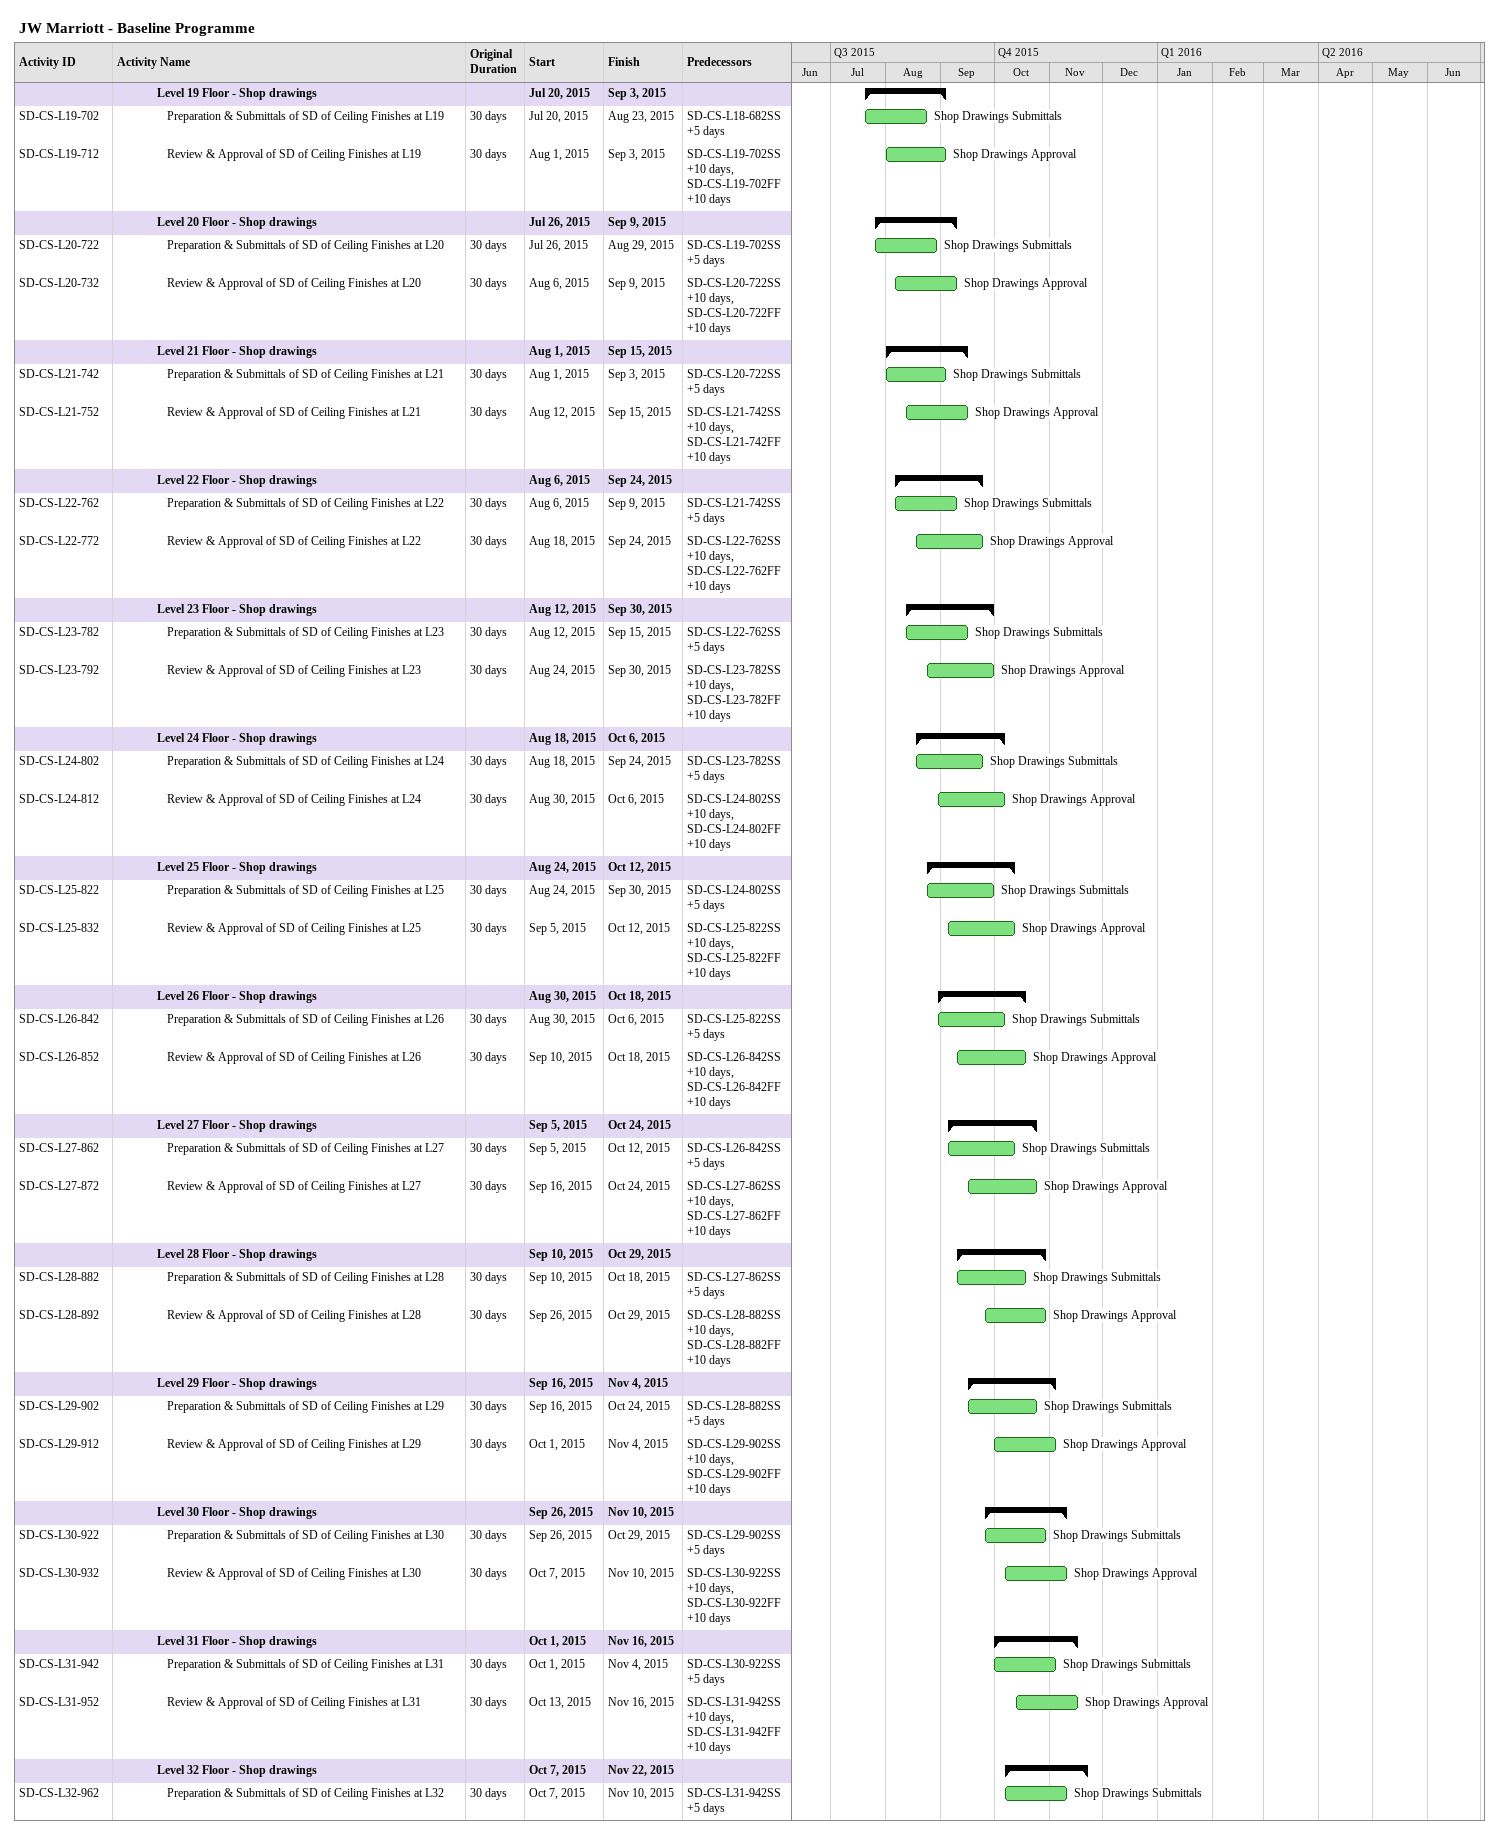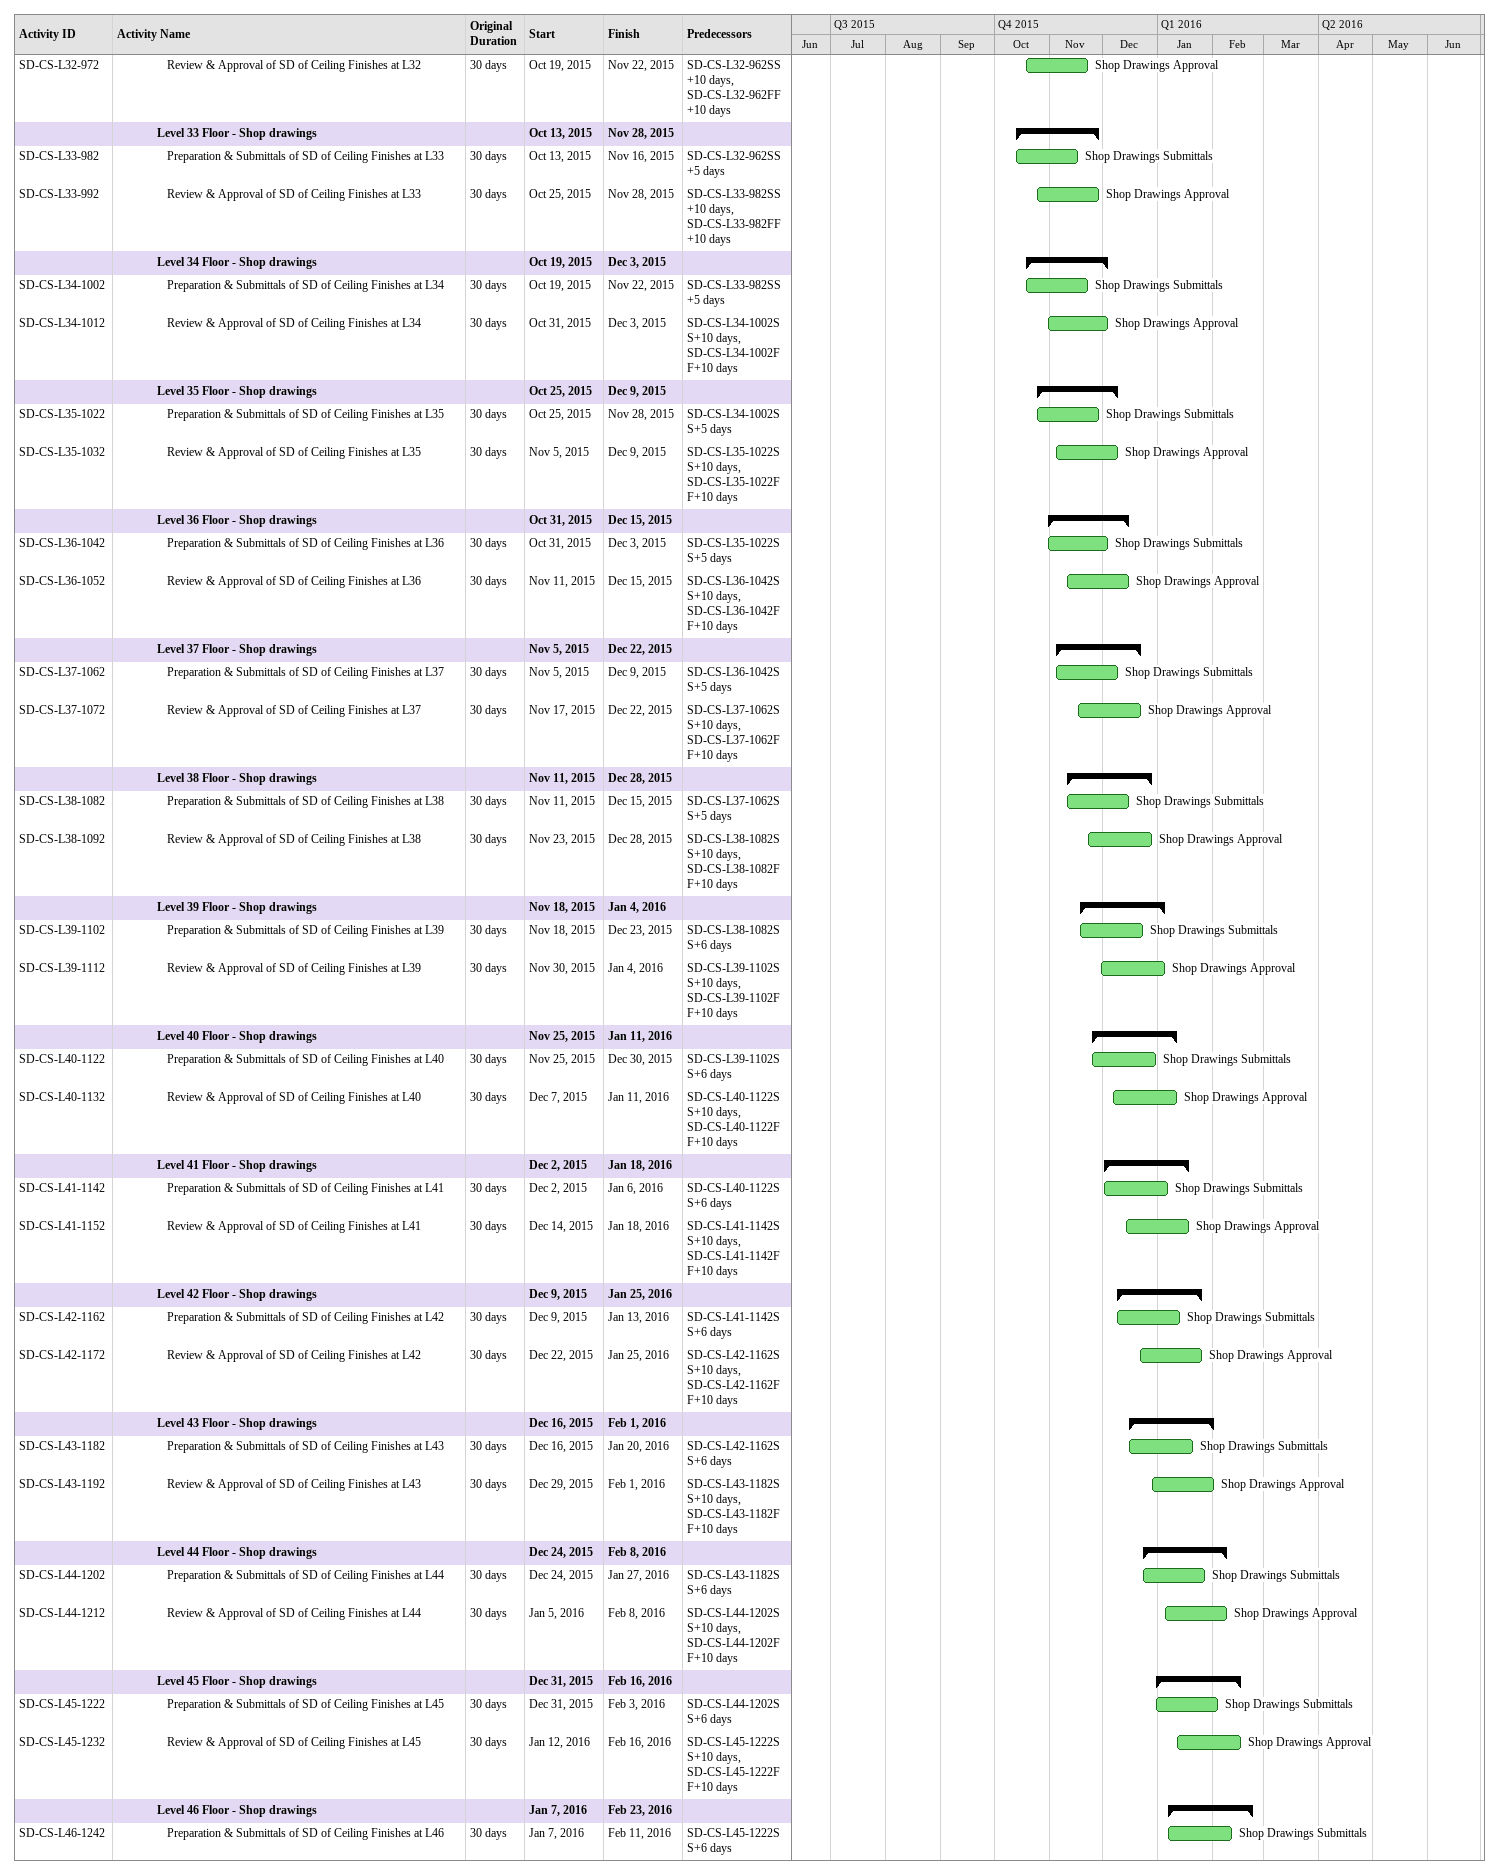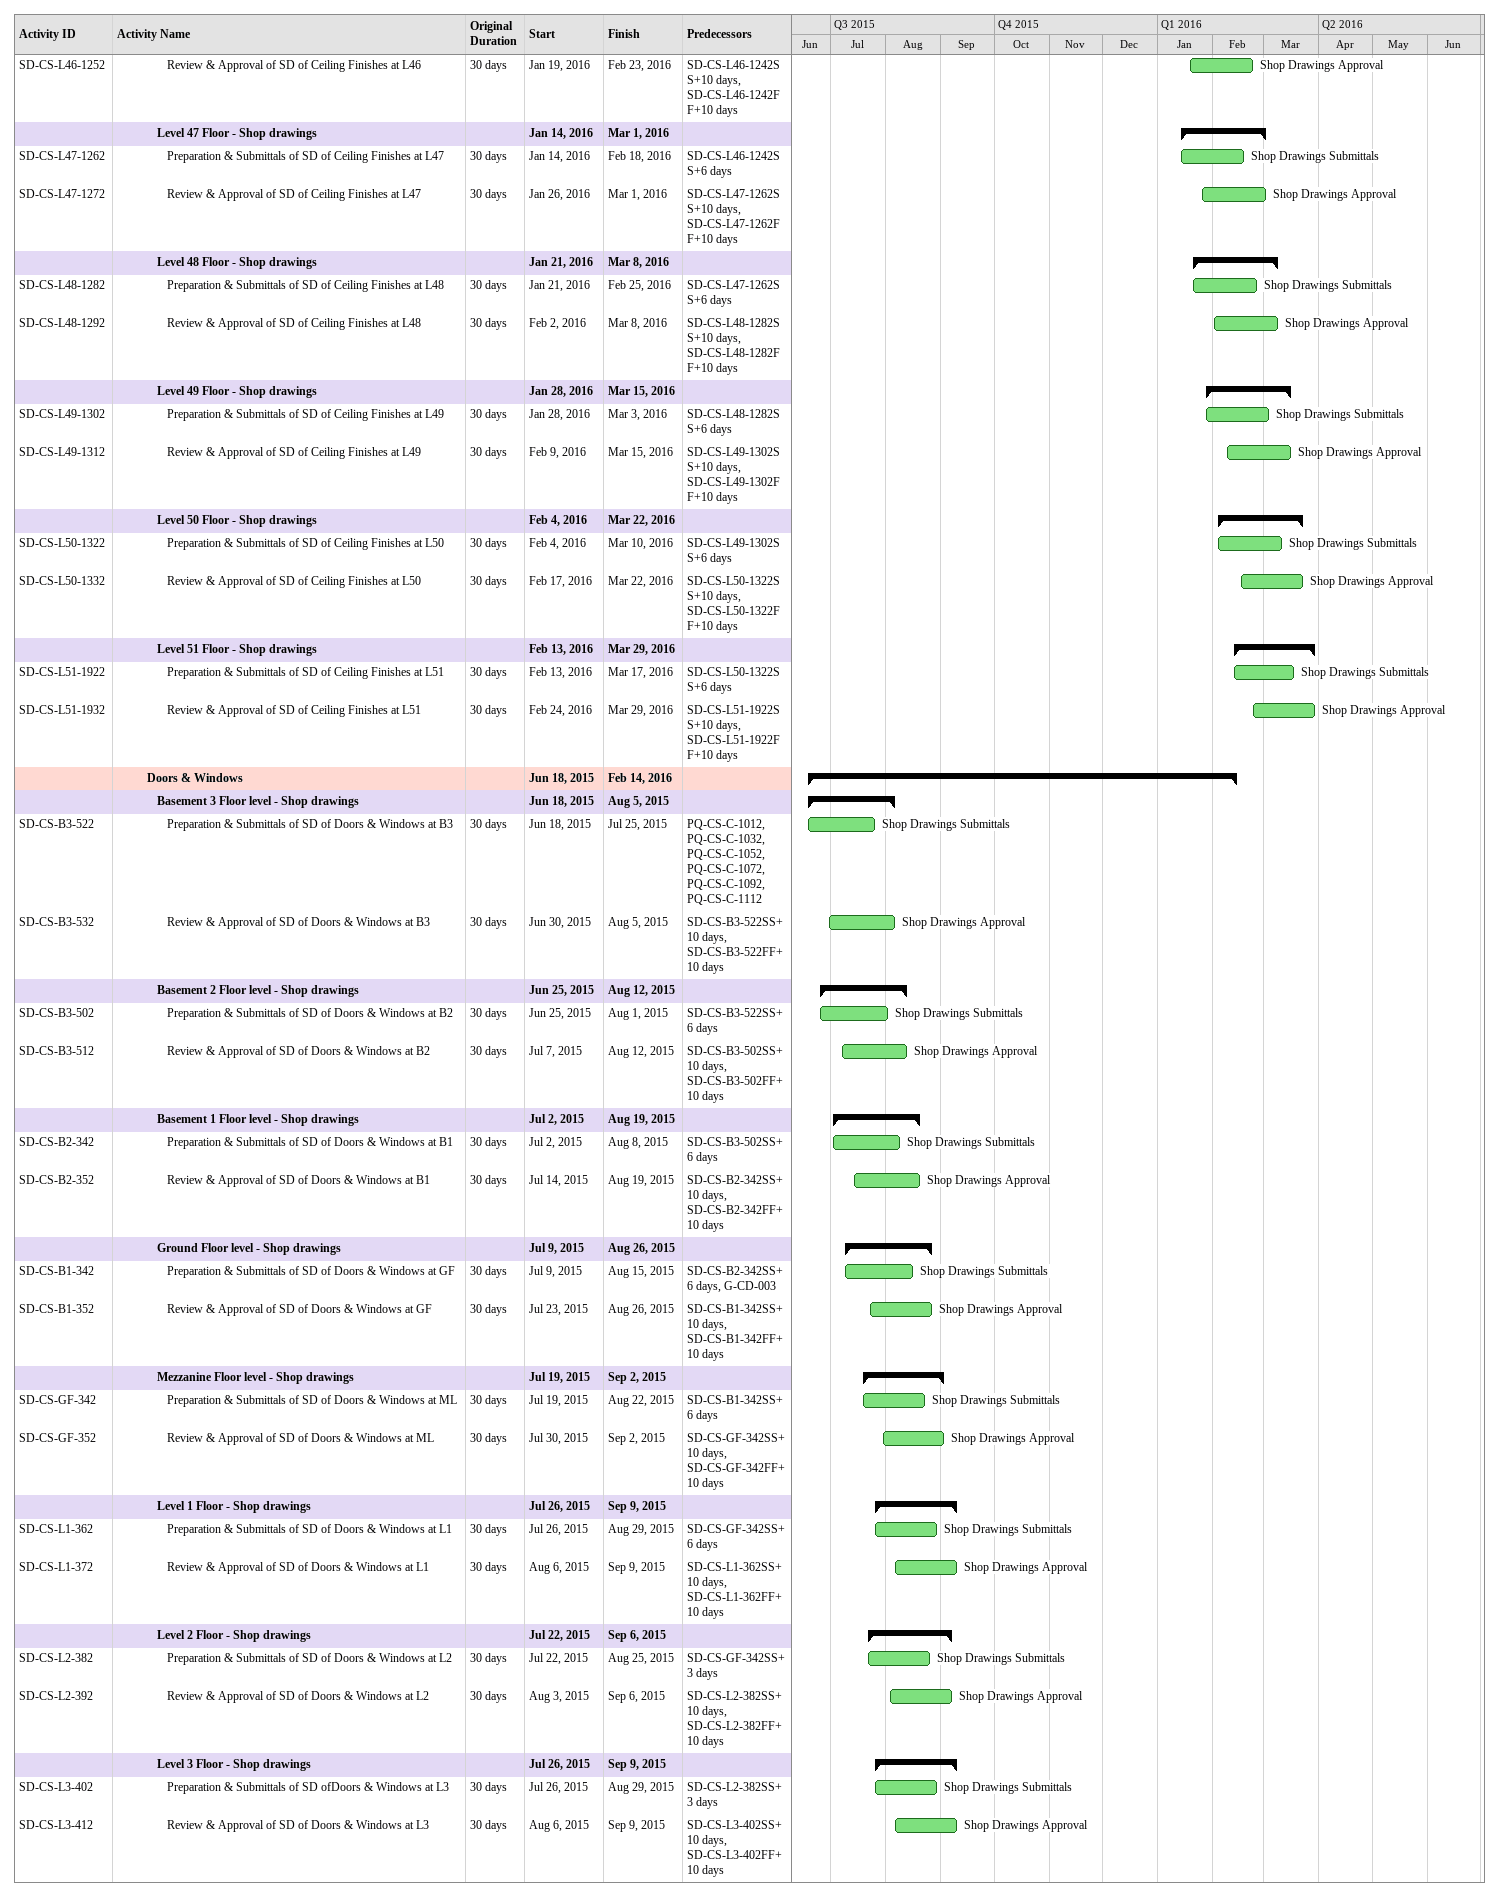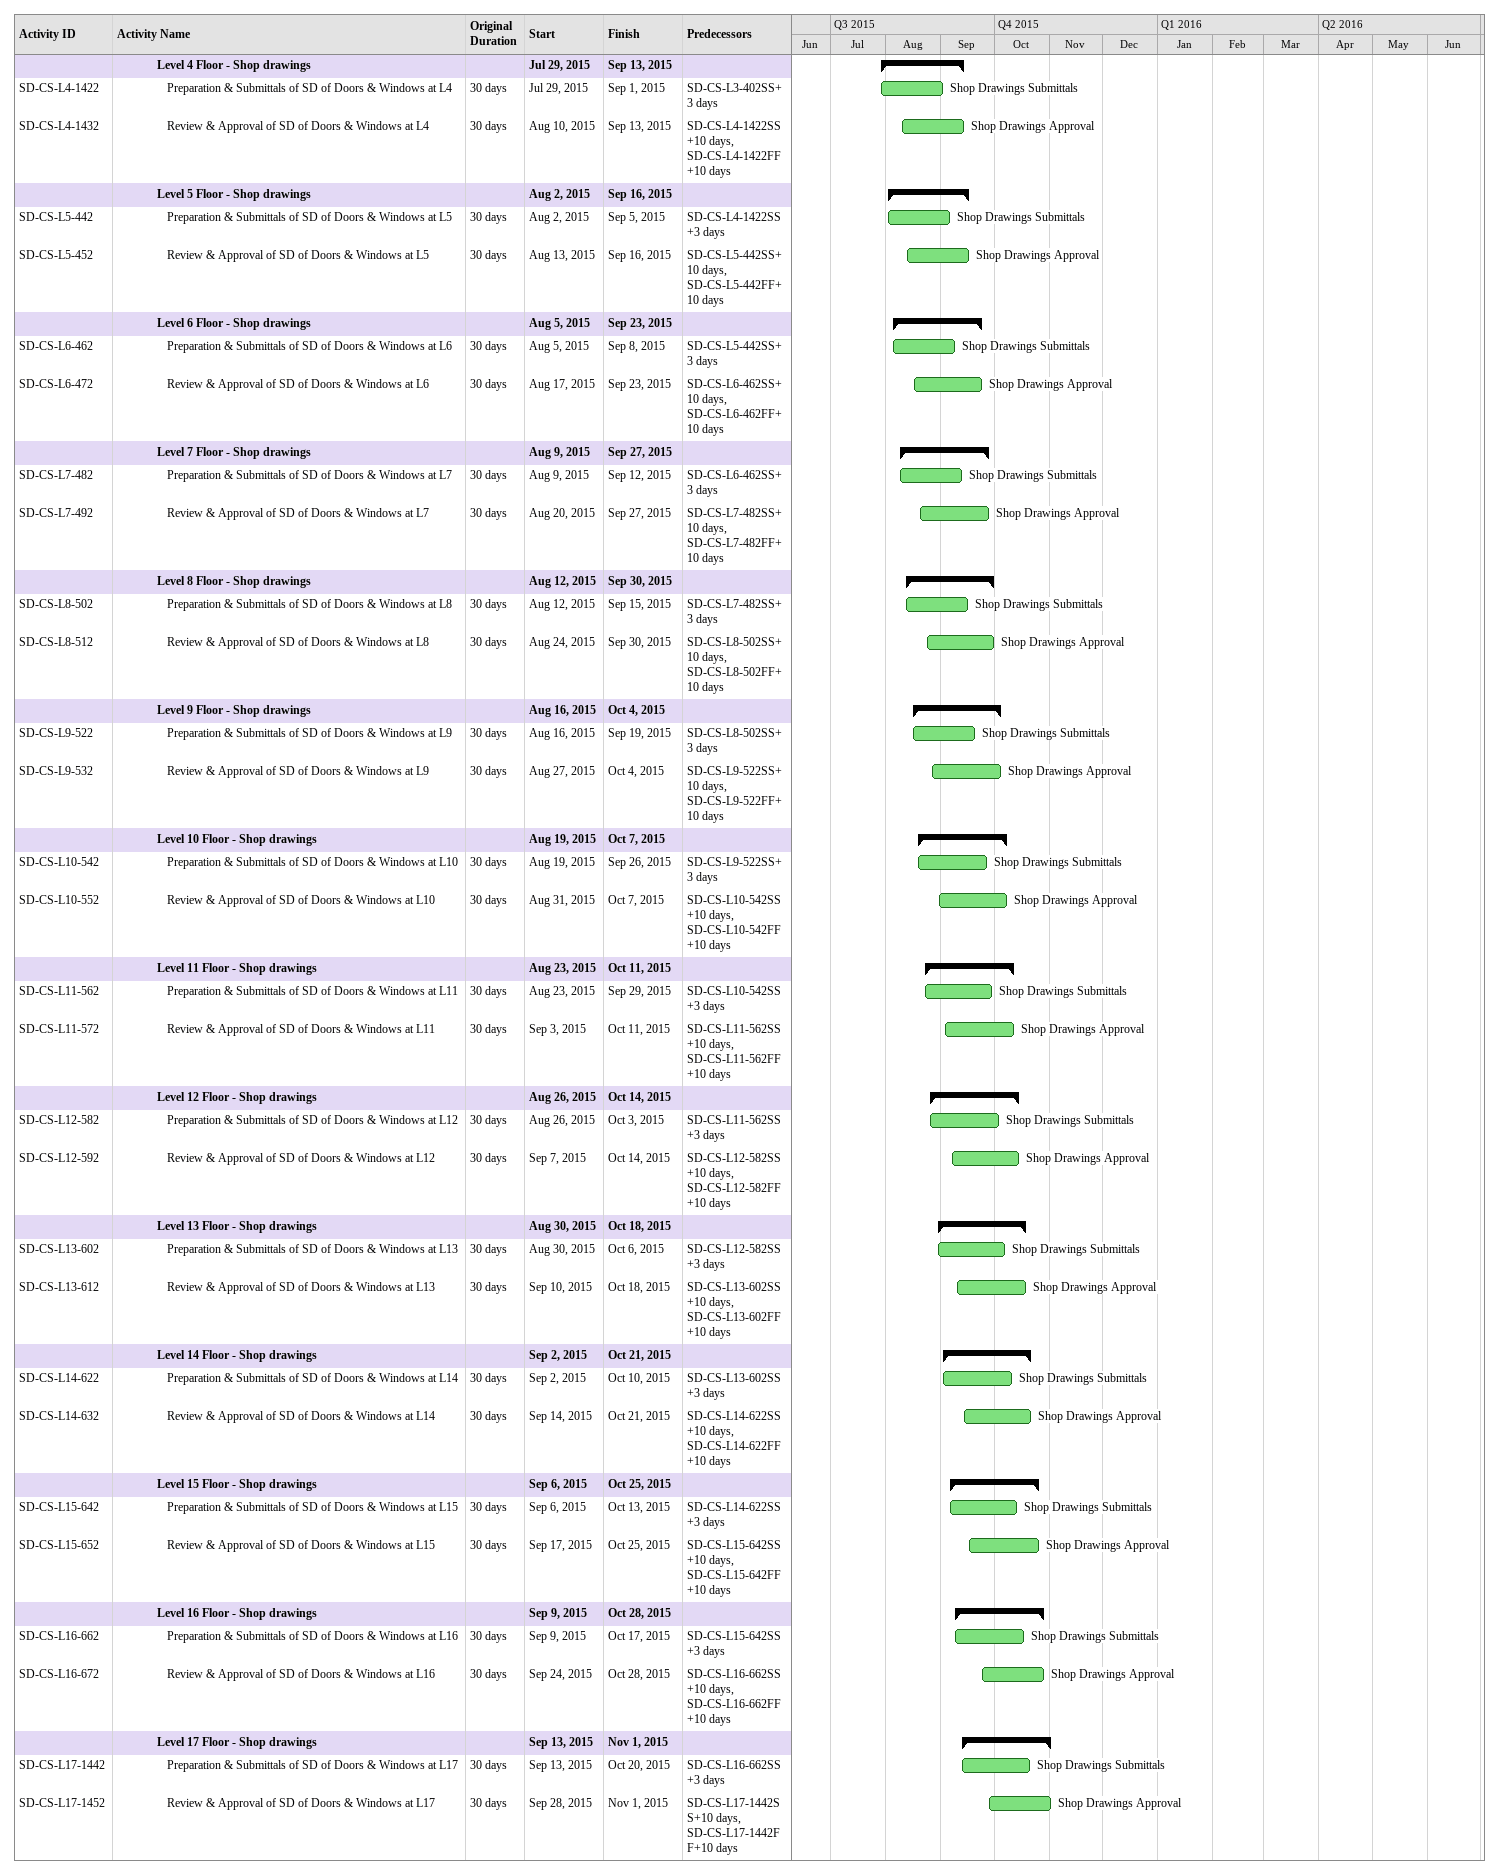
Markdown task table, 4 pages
JW Marriott - Baseline Programme

| ID | Level | Task | Original duration | Start | Finish | Predecessors | Resources |
|---|---|---|---|---|---|---|---|
|  | 5 | **Level 19 Floor - Shop drawings** |  | 2015-07-20 | 2015-09-03 |  |  |
| SD-CS-L19-702 | 6 | Preparation & Submittals of SD of Ceiling Finishes at L19 | 30d | 2015-07-20 | 2015-08-23 | SD-CS-L18-682SS+5d | Shop Drawings Submittals |
| SD-CS-L19-712 | 6 | Review & Approval of SD of Ceiling Finishes at L19 | 30d | 2015-08-01 | 2015-09-03 | SD-CS-L19-702SS+10d, SD-CS-L19-702FF+10d | Shop Drawings Approval |
|  | 5 | **Level 20 Floor - Shop drawings** |  | 2015-07-26 | 2015-09-09 |  |  |
| SD-CS-L20-722 | 6 | Preparation & Submittals of SD of Ceiling Finishes at L20 | 30d | 2015-07-26 | 2015-08-29 | SD-CS-L19-702SS+5d | Shop Drawings Submittals |
| SD-CS-L20-732 | 6 | Review & Approval of SD of Ceiling Finishes at L20 | 30d | 2015-08-06 | 2015-09-09 | SD-CS-L20-722SS+10d, SD-CS-L20-722FF+10d | Shop Drawings Approval |
|  | 5 | **Level 21 Floor - Shop drawings** |  | 2015-08-01 | 2015-09-15 |  |  |
| SD-CS-L21-742 | 6 | Preparation & Submittals of SD of Ceiling Finishes at L21 | 30d | 2015-08-01 | 2015-09-03 | SD-CS-L20-722SS+5d | Shop Drawings Submittals |
| SD-CS-L21-752 | 6 | Review & Approval of SD of Ceiling Finishes at L21 | 30d | 2015-08-12 | 2015-09-15 | SD-CS-L21-742SS+10d, SD-CS-L21-742FF+10d | Shop Drawings Approval |
|  | 5 | **Level 22 Floor - Shop drawings** |  | 2015-08-06 | 2015-09-24 |  |  |
| SD-CS-L22-762 | 6 | Preparation & Submittals of SD of Ceiling Finishes at L22 | 30d | 2015-08-06 | 2015-09-09 | SD-CS-L21-742SS+5d | Shop Drawings Submittals |
| SD-CS-L22-772 | 6 | Review & Approval of SD of Ceiling Finishes at L22 | 30d | 2015-08-18 | 2015-09-24 | SD-CS-L22-762SS+10d, SD-CS-L22-762FF+10d | Shop Drawings Approval |
|  | 5 | **Level 23 Floor - Shop drawings** |  | 2015-08-12 | 2015-09-30 |  |  |
| SD-CS-L23-782 | 6 | Preparation & Submittals of SD of Ceiling Finishes at L23 | 30d | 2015-08-12 | 2015-09-15 | SD-CS-L22-762SS+5d | Shop Drawings Submittals |
| SD-CS-L23-792 | 6 | Review & Approval of SD of Ceiling Finishes at L23 | 30d | 2015-08-24 | 2015-09-30 | SD-CS-L23-782SS+10d, SD-CS-L23-782FF+10d | Shop Drawings Approval |
|  | 5 | **Level 24 Floor - Shop drawings** |  | 2015-08-18 | 2015-10-06 |  |  |
| SD-CS-L24-802 | 6 | Preparation & Submittals of SD of Ceiling Finishes at L24 | 30d | 2015-08-18 | 2015-09-24 | SD-CS-L23-782SS+5d | Shop Drawings Submittals |
| SD-CS-L24-812 | 6 | Review & Approval of SD of Ceiling Finishes at L24 | 30d | 2015-08-30 | 2015-10-06 | SD-CS-L24-802SS+10d, SD-CS-L24-802FF+10d | Shop Drawings Approval |
|  | 5 | **Level 25 Floor - Shop drawings** |  | 2015-08-24 | 2015-10-12 |  |  |
| SD-CS-L25-822 | 6 | Preparation & Submittals of SD of Ceiling Finishes at L25 | 30d | 2015-08-24 | 2015-09-30 | SD-CS-L24-802SS+5d | Shop Drawings Submittals |
| SD-CS-L25-832 | 6 | Review & Approval of SD of Ceiling Finishes at L25 | 30d | 2015-09-05 | 2015-10-12 | SD-CS-L25-822SS+10d, SD-CS-L25-822FF+10d | Shop Drawings Approval |
|  | 5 | **Level 26 Floor - Shop drawings** |  | 2015-08-30 | 2015-10-18 |  |  |
| SD-CS-L26-842 | 6 | Preparation & Submittals of SD of Ceiling Finishes at L26 | 30d | 2015-08-30 | 2015-10-06 | SD-CS-L25-822SS+5d | Shop Drawings Submittals |
| SD-CS-L26-852 | 6 | Review & Approval of SD of Ceiling Finishes at L26 | 30d | 2015-09-10 | 2015-10-18 | SD-CS-L26-842SS+10d, SD-CS-L26-842FF+10d | Shop Drawings Approval |
|  | 5 | **Level 27 Floor - Shop drawings** |  | 2015-09-05 | 2015-10-24 |  |  |
| SD-CS-L27-862 | 6 | Preparation & Submittals of SD of Ceiling Finishes at L27 | 30d | 2015-09-05 | 2015-10-12 | SD-CS-L26-842SS+5d | Shop Drawings Submittals |
| SD-CS-L27-872 | 6 | Review & Approval of SD of Ceiling Finishes at L27 | 30d | 2015-09-16 | 2015-10-24 | SD-CS-L27-862SS+10d, SD-CS-L27-862FF+10d | Shop Drawings Approval |
|  | 5 | **Level 28 Floor - Shop drawings** |  | 2015-09-10 | 2015-10-29 |  |  |
| SD-CS-L28-882 | 6 | Preparation & Submittals of SD of Ceiling Finishes at L28 | 30d | 2015-09-10 | 2015-10-18 | SD-CS-L27-862SS+5d | Shop Drawings Submittals |
| SD-CS-L28-892 | 6 | Review & Approval of SD of Ceiling Finishes at L28 | 30d | 2015-09-26 | 2015-10-29 | SD-CS-L28-882SS+10d, SD-CS-L28-882FF+10d | Shop Drawings Approval |
|  | 5 | **Level 29 Floor - Shop drawings** |  | 2015-09-16 | 2015-11-04 |  |  |
| SD-CS-L29-902 | 6 | Preparation & Submittals of SD of Ceiling Finishes at L29 | 30d | 2015-09-16 | 2015-10-24 | SD-CS-L28-882SS+5d | Shop Drawings Submittals |
| SD-CS-L29-912 | 6 | Review & Approval of SD of Ceiling Finishes at L29 | 30d | 2015-10-01 | 2015-11-04 | SD-CS-L29-902SS+10d, SD-CS-L29-902FF+10d | Shop Drawings Approval |
|  | 5 | **Level 30 Floor - Shop drawings** |  | 2015-09-26 | 2015-11-10 |  |  |
| SD-CS-L30-922 | 6 | Preparation & Submittals of SD of Ceiling Finishes at L30 | 30d | 2015-09-26 | 2015-10-29 | SD-CS-L29-902SS+5d | Shop Drawings Submittals |
| SD-CS-L30-932 | 6 | Review & Approval of SD of Ceiling Finishes at L30 | 30d | 2015-10-07 | 2015-11-10 | SD-CS-L30-922SS+10d, SD-CS-L30-922FF+10d | Shop Drawings Approval |
|  | 5 | **Level 31 Floor - Shop drawings** |  | 2015-10-01 | 2015-11-16 |  |  |
| SD-CS-L31-942 | 6 | Preparation & Submittals of SD of Ceiling Finishes at L31 | 30d | 2015-10-01 | 2015-11-04 | SD-CS-L30-922SS+5d | Shop Drawings Submittals |
| SD-CS-L31-952 | 6 | Review & Approval of SD of Ceiling Finishes at L31 | 30d | 2015-10-13 | 2015-11-16 | SD-CS-L31-942SS+10d, SD-CS-L31-942FF+10d | Shop Drawings Approval |
|  | 5 | **Level 32 Floor - Shop drawings** |  | 2015-10-07 | 2015-11-22 |  |  |
| SD-CS-L32-962 | 6 | Preparation & Submittals of SD of Ceiling Finishes at L32 | 30d | 2015-10-07 | 2015-11-10 | SD-CS-L31-942SS+5d | Shop Drawings Submittals |
| SD-CS-L32-972 | 6 | Review & Approval of SD of Ceiling Finishes at L32 | 30d | 2015-10-19 | 2015-11-22 | SD-CS-L32-962SS+10d, SD-CS-L32-962FF+10d | Shop Drawings Approval |
|  | 5 | **Level 33 Floor - Shop drawings** |  | 2015-10-13 | 2015-11-28 |  |  |
| SD-CS-L33-982 | 6 | Preparation & Submittals of SD of Ceiling Finishes at L33 | 30d | 2015-10-13 | 2015-11-16 | SD-CS-L32-962SS+5d | Shop Drawings Submittals |
| SD-CS-L33-992 | 6 | Review & Approval of SD of Ceiling Finishes at L33 | 30d | 2015-10-25 | 2015-11-28 | SD-CS-L33-982SS+10d, SD-CS-L33-982FF+10d | Shop Drawings Approval |
|  | 5 | **Level 34 Floor - Shop drawings** |  | 2015-10-19 | 2015-12-03 |  |  |
| SD-CS-L34-1002 | 6 | Preparation & Submittals of SD of Ceiling Finishes at L34 | 30d | 2015-10-19 | 2015-11-22 | SD-CS-L33-982SS+5d | Shop Drawings Submittals |
| SD-CS-L34-1012 | 6 | Review & Approval of SD of Ceiling Finishes at L34 | 30d | 2015-10-31 | 2015-12-03 | SD-CS-L34-1002SS+10d, SD-CS-L34-1002FF+10d | Shop Drawings Approval |
|  | 5 | **Level 35 Floor - Shop drawings** |  | 2015-10-25 | 2015-12-09 |  |  |
| SD-CS-L35-1022 | 6 | Preparation & Submittals of SD of Ceiling Finishes at L35 | 30d | 2015-10-25 | 2015-11-28 | SD-CS-L34-1002SS+5d | Shop Drawings Submittals |
| SD-CS-L35-1032 | 6 | Review & Approval of SD of Ceiling Finishes at L35 | 30d | 2015-11-05 | 2015-12-09 | SD-CS-L35-1022SS+10d, SD-CS-L35-1022FF+10d | Shop Drawings Approval |
|  | 5 | **Level 36 Floor - Shop drawings** |  | 2015-10-31 | 2015-12-15 |  |  |
| SD-CS-L36-1042 | 6 | Preparation & Submittals of SD of Ceiling Finishes at L36 | 30d | 2015-10-31 | 2015-12-03 | SD-CS-L35-1022SS+5d | Shop Drawings Submittals |
| SD-CS-L36-1052 | 6 | Review & Approval of SD of Ceiling Finishes at L36 | 30d | 2015-11-11 | 2015-12-15 | SD-CS-L36-1042SS+10d, SD-CS-L36-1042FF+10d | Shop Drawings Approval |
|  | 5 | **Level 37 Floor - Shop drawings** |  | 2015-11-05 | 2015-12-22 |  |  |
| SD-CS-L37-1062 | 6 | Preparation & Submittals of SD of Ceiling Finishes at L37 | 30d | 2015-11-05 | 2015-12-09 | SD-CS-L36-1042SS+5d | Shop Drawings Submittals |
| SD-CS-L37-1072 | 6 | Review & Approval of SD of Ceiling Finishes at L37 | 30d | 2015-11-17 | 2015-12-22 | SD-CS-L37-1062SS+10d, SD-CS-L37-1062FF+10d | Shop Drawings Approval |
|  | 5 | **Level 38 Floor - Shop drawings** |  | 2015-11-11 | 2015-12-28 |  |  |
| SD-CS-L38-1082 | 6 | Preparation & Submittals of SD of Ceiling Finishes at L38 | 30d | 2015-11-11 | 2015-12-15 | SD-CS-L37-1062SS+5d | Shop Drawings Submittals |
| SD-CS-L38-1092 | 6 | Review & Approval of SD of Ceiling Finishes at L38 | 30d | 2015-11-23 | 2015-12-28 | SD-CS-L38-1082SS+10d, SD-CS-L38-1082FF+10d | Shop Drawings Approval |
|  | 5 | **Level 39 Floor - Shop drawings** |  | 2015-11-18 | 2016-01-04 |  |  |
| SD-CS-L39-1102 | 6 | Preparation & Submittals of SD of Ceiling Finishes at L39 | 30d | 2015-11-18 | 2015-12-23 | SD-CS-L38-1082SS+6d | Shop Drawings Submittals |
| SD-CS-L39-1112 | 6 | Review & Approval of SD of Ceiling Finishes at L39 | 30d | 2015-11-30 | 2016-01-04 | SD-CS-L39-1102SS+10d, SD-CS-L39-1102FF+10d | Shop Drawings Approval |
|  | 5 | **Level 40 Floor - Shop drawings** |  | 2015-11-25 | 2016-01-11 |  |  |
| SD-CS-L40-1122 | 6 | Preparation & Submittals of SD of Ceiling Finishes at L40 | 30d | 2015-11-25 | 2015-12-30 | SD-CS-L39-1102SS+6d | Shop Drawings Submittals |
| SD-CS-L40-1132 | 6 | Review & Approval of SD of Ceiling Finishes at L40 | 30d | 2015-12-07 | 2016-01-11 | SD-CS-L40-1122SS+10d, SD-CS-L40-1122FF+10d | Shop Drawings Approval |
|  | 5 | **Level 41 Floor - Shop drawings** |  | 2015-12-02 | 2016-01-18 |  |  |
| SD-CS-L41-1142 | 6 | Preparation & Submittals of SD of Ceiling Finishes at L41 | 30d | 2015-12-02 | 2016-01-06 | SD-CS-L40-1122SS+6d | Shop Drawings Submittals |
| SD-CS-L41-1152 | 6 | Review & Approval of SD of Ceiling Finishes at L41 | 30d | 2015-12-14 | 2016-01-18 | SD-CS-L41-1142SS+10d, SD-CS-L41-1142FF+10d | Shop Drawings Approval |
|  | 5 | **Level 42 Floor - Shop drawings** |  | 2015-12-09 | 2016-01-25 |  |  |
| SD-CS-L42-1162 | 6 | Preparation & Submittals of SD of Ceiling Finishes at L42 | 30d | 2015-12-09 | 2016-01-13 | SD-CS-L41-1142SS+6d | Shop Drawings Submittals |
| SD-CS-L42-1172 | 6 | Review & Approval of SD of Ceiling Finishes at L42 | 30d | 2015-12-22 | 2016-01-25 | SD-CS-L42-1162SS+10d, SD-CS-L42-1162FF+10d | Shop Drawings Approval |
|  | 5 | **Level 43 Floor - Shop drawings** |  | 2015-12-16 | 2016-02-01 |  |  |
| SD-CS-L43-1182 | 6 | Preparation & Submittals of SD of Ceiling Finishes at L43 | 30d | 2015-12-16 | 2016-01-20 | SD-CS-L42-1162SS+6d | Shop Drawings Submittals |
| SD-CS-L43-1192 | 6 | Review & Approval of SD of Ceiling Finishes at L43 | 30d | 2015-12-29 | 2016-02-01 | SD-CS-L43-1182SS+10d, SD-CS-L43-1182FF+10d | Shop Drawings Approval |
|  | 5 | **Level 44 Floor - Shop drawings** |  | 2015-12-24 | 2016-02-08 |  |  |
| SD-CS-L44-1202 | 6 | Preparation & Submittals of SD of Ceiling Finishes at L44 | 30d | 2015-12-24 | 2016-01-27 | SD-CS-L43-1182SS+6d | Shop Drawings Submittals |
| SD-CS-L44-1212 | 6 | Review & Approval of SD of Ceiling Finishes at L44 | 30d | 2016-01-05 | 2016-02-08 | SD-CS-L44-1202SS+10d, SD-CS-L44-1202FF+10d | Shop Drawings Approval |
|  | 5 | **Level 45 Floor - Shop drawings** |  | 2015-12-31 | 2016-02-16 |  |  |
| SD-CS-L45-1222 | 6 | Preparation & Submittals of SD of Ceiling Finishes at L45 | 30d | 2015-12-31 | 2016-02-03 | SD-CS-L44-1202SS+6d | Shop Drawings Submittals |
| SD-CS-L45-1232 | 6 | Review & Approval of SD of Ceiling Finishes at L45 | 30d | 2016-01-12 | 2016-02-16 | SD-CS-L45-1222SS+10d, SD-CS-L45-1222FF+10d | Shop Drawings Approval |
|  | 5 | **Level 46 Floor - Shop drawings** |  | 2016-01-07 | 2016-02-23 |  |  |
| SD-CS-L46-1242 | 6 | Preparation & Submittals of SD of Ceiling Finishes at L46 | 30d | 2016-01-07 | 2016-02-11 | SD-CS-L45-1222SS+6d | Shop Drawings Submittals |
| SD-CS-L46-1252 | 6 | Review & Approval of SD of Ceiling Finishes at L46 | 30d | 2016-01-19 | 2016-02-23 | SD-CS-L46-1242SS+10d, SD-CS-L46-1242FF+10d | Shop Drawings Approval |
|  | 5 | **Level 47 Floor - Shop drawings** |  | 2016-01-14 | 2016-03-01 |  |  |
| SD-CS-L47-1262 | 6 | Preparation & Submittals of SD of Ceiling Finishes at L47 | 30d | 2016-01-14 | 2016-02-18 | SD-CS-L46-1242SS+6d | Shop Drawings Submittals |
| SD-CS-L47-1272 | 6 | Review & Approval of SD of Ceiling Finishes at L47 | 30d | 2016-01-26 | 2016-03-01 | SD-CS-L47-1262SS+10d, SD-CS-L47-1262FF+10d | Shop Drawings Approval |
|  | 5 | **Level 48 Floor - Shop drawings** |  | 2016-01-21 | 2016-03-08 |  |  |
| SD-CS-L48-1282 | 6 | Preparation & Submittals of SD of Ceiling Finishes at L48 | 30d | 2016-01-21 | 2016-02-25 | SD-CS-L47-1262SS+6d | Shop Drawings Submittals |
| SD-CS-L48-1292 | 6 | Review & Approval of SD of Ceiling Finishes at L48 | 30d | 2016-02-02 | 2016-03-08 | SD-CS-L48-1282SS+10d, SD-CS-L48-1282FF+10d | Shop Drawings Approval |
|  | 5 | **Level 49 Floor - Shop drawings** |  | 2016-01-28 | 2016-03-15 |  |  |
| SD-CS-L49-1302 | 6 | Preparation & Submittals of SD of Ceiling Finishes at L49 | 30d | 2016-01-28 | 2016-03-03 | SD-CS-L48-1282SS+6d | Shop Drawings Submittals |
| SD-CS-L49-1312 | 6 | Review & Approval of SD of Ceiling Finishes at L49 | 30d | 2016-02-09 | 2016-03-15 | SD-CS-L49-1302SS+10d, SD-CS-L49-1302FF+10d | Shop Drawings Approval |
|  | 5 | **Level 50 Floor - Shop drawings** |  | 2016-02-04 | 2016-03-22 |  |  |
| SD-CS-L50-1322 | 6 | Preparation & Submittals of SD of Ceiling Finishes at L50 | 30d | 2016-02-04 | 2016-03-10 | SD-CS-L49-1302SS+6d | Shop Drawings Submittals |
| SD-CS-L50-1332 | 6 | Review & Approval of SD of Ceiling Finishes at L50 | 30d | 2016-02-17 | 2016-03-22 | SD-CS-L50-1322SS+10d, SD-CS-L50-1322FF+10d | Shop Drawings Approval |
|  | 5 | **Level 51 Floor - Shop drawings** |  | 2016-02-13 | 2016-03-29 |  |  |
| SD-CS-L51-1922 | 6 | Preparation & Submittals of SD of Ceiling Finishes at L51 | 30d | 2016-02-13 | 2016-03-17 | SD-CS-L50-1322SS+6d | Shop Drawings Submittals |
| SD-CS-L51-1932 | 6 | Review & Approval of SD of Ceiling Finishes at L51 | 30d | 2016-02-24 | 2016-03-29 | SD-CS-L51-1922SS+10d, SD-CS-L51-1922FF+10d | Shop Drawings Approval |
|  | 4 | **Doors & Windows** |  | 2015-06-18 | 2016-02-14 |  |  |
|  | 5 | **Basement 3 Floor level - Shop drawings** |  | 2015-06-18 | 2015-08-05 |  |  |
| SD-CS-B3-522 | 6 | Preparation & Submittals of SD of Doors & Windows at B3 | 30d | 2015-06-18 | 2015-07-25 | PQ-CS-C-1012, PQ-CS-C-1032, PQ-CS-C-1052, PQ-CS-C-1072, PQ-CS-C-1092, PQ-CS-C-1112 | Shop Drawings Submittals |
| SD-CS-B3-532 | 6 | Review & Approval of SD of Doors & Windows at B3 | 30d | 2015-06-30 | 2015-08-05 | SD-CS-B3-522SS+10d, SD-CS-B3-522FF+10d | Shop Drawings Approval |
|  | 5 | **Basement 2 Floor level - Shop drawings** |  | 2015-06-25 | 2015-08-12 |  |  |
| SD-CS-B3-502 | 6 | Preparation & Submittals of SD of Doors & Windows at B2 | 30d | 2015-06-25 | 2015-08-01 | SD-CS-B3-522SS+6d | Shop Drawings Submittals |
| SD-CS-B3-512 | 6 | Review & Approval of SD of Doors & Windows at B2 | 30d | 2015-07-07 | 2015-08-12 | SD-CS-B3-502SS+10d, SD-CS-B3-502FF+10d | Shop Drawings Approval |
|  | 5 | **Basement 1 Floor level - Shop drawings** |  | 2015-07-02 | 2015-08-19 |  |  |
| SD-CS-B2-342 | 6 | Preparation & Submittals of SD of Doors & Windows at B1 | 30d | 2015-07-02 | 2015-08-08 | SD-CS-B3-502SS+6d | Shop Drawings Submittals |
| SD-CS-B2-352 | 6 | Review & Approval of SD of Doors & Windows at B1 | 30d | 2015-07-14 | 2015-08-19 | SD-CS-B2-342SS+10d, SD-CS-B2-342FF+10d | Shop Drawings Approval |
|  | 5 | **Ground Floor level - Shop drawings** |  | 2015-07-09 | 2015-08-26 |  |  |
| SD-CS-B1-342 | 6 | Preparation & Submittals of SD of Doors & Windows at GF | 30d | 2015-07-09 | 2015-08-15 | SD-CS-B2-342SS+6d, G-CD-003 | Shop Drawings Submittals |
| SD-CS-B1-352 | 6 | Review & Approval of SD of Doors & Windows at GF | 30d | 2015-07-23 | 2015-08-26 | SD-CS-B1-342SS+10d, SD-CS-B1-342FF+10d | Shop Drawings Approval |
|  | 5 | **Mezzanine Floor level - Shop drawings** |  | 2015-07-19 | 2015-09-02 |  |  |
| SD-CS-GF-342 | 6 | Preparation & Submittals of SD of Doors & Windows at ML | 30d | 2015-07-19 | 2015-08-22 | SD-CS-B1-342SS+6d | Shop Drawings Submittals |
| SD-CS-GF-352 | 6 | Review & Approval of SD of Doors & Windows at ML | 30d | 2015-07-30 | 2015-09-02 | SD-CS-GF-342SS+10d, SD-CS-GF-342FF+10d | Shop Drawings Approval |
|  | 5 | **Level 1 Floor - Shop drawings** |  | 2015-07-26 | 2015-09-09 |  |  |
| SD-CS-L1-362 | 6 | Preparation & Submittals of SD of Doors & Windows at L1 | 30d | 2015-07-26 | 2015-08-29 | SD-CS-GF-342SS+6d | Shop Drawings Submittals |
| SD-CS-L1-372 | 6 | Review & Approval of SD of Doors & Windows at L1 | 30d | 2015-08-06 | 2015-09-09 | SD-CS-L1-362SS+10d, SD-CS-L1-362FF+10d | Shop Drawings Approval |
|  | 5 | **Level 2 Floor - Shop drawings** |  | 2015-07-22 | 2015-09-06 |  |  |
| SD-CS-L2-382 | 6 | Preparation & Submittals of SD of Doors & Windows at L2 | 30d | 2015-07-22 | 2015-08-25 | SD-CS-GF-342SS+3d | Shop Drawings Submittals |
| SD-CS-L2-392 | 6 | Review & Approval of SD of Doors & Windows at L2 | 30d | 2015-08-03 | 2015-09-06 | SD-CS-L2-382SS+10d, SD-CS-L2-382FF+10d | Shop Drawings Approval |
|  | 5 | **Level 3 Floor - Shop drawings** |  | 2015-07-26 | 2015-09-09 |  |  |
| SD-CS-L3-402 | 6 | Preparation & Submittals of SD ofDoors & Windows at L3 | 30d | 2015-07-26 | 2015-08-29 | SD-CS-L2-382SS+3d | Shop Drawings Submittals |
| SD-CS-L3-412 | 6 | Review & Approval of SD of Doors & Windows at L3 | 30d | 2015-08-06 | 2015-09-09 | SD-CS-L3-402SS+10d, SD-CS-L3-402FF+10d | Shop Drawings Approval |
|  | 5 | **Level 4 Floor - Shop drawings** |  | 2015-07-29 | 2015-09-13 |  |  |
| SD-CS-L4-1422 | 6 | Preparation & Submittals of SD of Doors & Windows at L4 | 30d | 2015-07-29 | 2015-09-01 | SD-CS-L3-402SS+3d | Shop Drawings Submittals |
| SD-CS-L4-1432 | 6 | Review & Approval of SD of Doors & Windows at L4 | 30d | 2015-08-10 | 2015-09-13 | SD-CS-L4-1422SS+10d, SD-CS-L4-1422FF+10d | Shop Drawings Approval |
|  | 5 | **Level 5 Floor - Shop drawings** |  | 2015-08-02 | 2015-09-16 |  |  |
| SD-CS-L5-442 | 6 | Preparation & Submittals of SD of Doors & Windows at L5 | 30d | 2015-08-02 | 2015-09-05 | SD-CS-L4-1422SS+3d | Shop Drawings Submittals |
| SD-CS-L5-452 | 6 | Review & Approval of SD of Doors & Windows at L5 | 30d | 2015-08-13 | 2015-09-16 | SD-CS-L5-442SS+10d, SD-CS-L5-442FF+10d | Shop Drawings Approval |
|  | 5 | **Level 6 Floor - Shop drawings** |  | 2015-08-05 | 2015-09-23 |  |  |
| SD-CS-L6-462 | 6 | Preparation & Submittals of SD of Doors & Windows at L6 | 30d | 2015-08-05 | 2015-09-08 | SD-CS-L5-442SS+3d | Shop Drawings Submittals |
| SD-CS-L6-472 | 6 | Review & Approval of SD of Doors & Windows at L6 | 30d | 2015-08-17 | 2015-09-23 | SD-CS-L6-462SS+10d, SD-CS-L6-462FF+10d | Shop Drawings Approval |
|  | 5 | **Level 7 Floor - Shop drawings** |  | 2015-08-09 | 2015-09-27 |  |  |
| SD-CS-L7-482 | 6 | Preparation & Submittals of SD of Doors & Windows at L7 | 30d | 2015-08-09 | 2015-09-12 | SD-CS-L6-462SS+3d | Shop Drawings Submittals |
| SD-CS-L7-492 | 6 | Review & Approval of SD of Doors & Windows at L7 | 30d | 2015-08-20 | 2015-09-27 | SD-CS-L7-482SS+10d, SD-CS-L7-482FF+10d | Shop Drawings Approval |
|  | 5 | **Level 8 Floor - Shop drawings** |  | 2015-08-12 | 2015-09-30 |  |  |
| SD-CS-L8-502 | 6 | Preparation & Submittals of SD of Doors & Windows at L8 | 30d | 2015-08-12 | 2015-09-15 | SD-CS-L7-482SS+3d | Shop Drawings Submittals |
| SD-CS-L8-512 | 6 | Review & Approval of SD of Doors & Windows at L8 | 30d | 2015-08-24 | 2015-09-30 | SD-CS-L8-502SS+10d, SD-CS-L8-502FF+10d | Shop Drawings Approval |
|  | 5 | **Level 9 Floor - Shop drawings** |  | 2015-08-16 | 2015-10-04 |  |  |
| SD-CS-L9-522 | 6 | Preparation & Submittals of SD of Doors & Windows at L9 | 30d | 2015-08-16 | 2015-09-19 | SD-CS-L8-502SS+3d | Shop Drawings Submittals |
| SD-CS-L9-532 | 6 | Review & Approval of SD of Doors & Windows at L9 | 30d | 2015-08-27 | 2015-10-04 | SD-CS-L9-522SS+10d, SD-CS-L9-522FF+10d | Shop Drawings Approval |
|  | 5 | **Level 10 Floor - Shop drawings** |  | 2015-08-19 | 2015-10-07 |  |  |
| SD-CS-L10-542 | 6 | Preparation & Submittals of SD of Doors & Windows at L10 | 30d | 2015-08-19 | 2015-09-26 | SD-CS-L9-522SS+3d | Shop Drawings Submittals |
| SD-CS-L10-552 | 6 | Review & Approval of SD of Doors & Windows at L10 | 30d | 2015-08-31 | 2015-10-07 | SD-CS-L10-542SS+10d, SD-CS-L10-542FF+10d | Shop Drawings Approval |
|  | 5 | **Level 11 Floor - Shop drawings** |  | 2015-08-23 | 2015-10-11 |  |  |
| SD-CS-L11-562 | 6 | Preparation & Submittals of SD of Doors & Windows at L11 | 30d | 2015-08-23 | 2015-09-29 | SD-CS-L10-542SS+3d | Shop Drawings Submittals |
| SD-CS-L11-572 | 6 | Review & Approval of SD of Doors & Windows at L11 | 30d | 2015-09-03 | 2015-10-11 | SD-CS-L11-562SS+10d, SD-CS-L11-562FF+10d | Shop Drawings Approval |
|  | 5 | **Level 12 Floor - Shop drawings** |  | 2015-08-26 | 2015-10-14 |  |  |
| SD-CS-L12-582 | 6 | Preparation & Submittals of SD of Doors & Windows at L12 | 30d | 2015-08-26 | 2015-10-03 | SD-CS-L11-562SS+3d | Shop Drawings Submittals |
| SD-CS-L12-592 | 6 | Review & Approval of SD of Doors & Windows at L12 | 30d | 2015-09-07 | 2015-10-14 | SD-CS-L12-582SS+10d, SD-CS-L12-582FF+10d | Shop Drawings Approval |
|  | 5 | **Level 13 Floor - Shop drawings** |  | 2015-08-30 | 2015-10-18 |  |  |
| SD-CS-L13-602 | 6 | Preparation & Submittals of SD of Doors & Windows at L13 | 30d | 2015-08-30 | 2015-10-06 | SD-CS-L12-582SS+3d | Shop Drawings Submittals |
| SD-CS-L13-612 | 6 | Review & Approval of SD of Doors & Windows at L13 | 30d | 2015-09-10 | 2015-10-18 | SD-CS-L13-602SS+10d, SD-CS-L13-602FF+10d | Shop Drawings Approval |
|  | 5 | **Level 14 Floor - Shop drawings** |  | 2015-09-02 | 2015-10-21 |  |  |
| SD-CS-L14-622 | 6 | Preparation & Submittals of SD of Doors & Windows at L14 | 30d | 2015-09-02 | 2015-10-10 | SD-CS-L13-602SS+3d | Shop Drawings Submittals |
| SD-CS-L14-632 | 6 | Review & Approval of SD of Doors & Windows at L14 | 30d | 2015-09-14 | 2015-10-21 | SD-CS-L14-622SS+10d, SD-CS-L14-622FF+10d | Shop Drawings Approval |
|  | 5 | **Level 15 Floor - Shop drawings** |  | 2015-09-06 | 2015-10-25 |  |  |
| SD-CS-L15-642 | 6 | Preparation & Submittals of SD of Doors & Windows at L15 | 30d | 2015-09-06 | 2015-10-13 | SD-CS-L14-622SS+3d | Shop Drawings Submittals |
| SD-CS-L15-652 | 6 | Review & Approval of SD of Doors & Windows at L15 | 30d | 2015-09-17 | 2015-10-25 | SD-CS-L15-642SS+10d, SD-CS-L15-642FF+10d | Shop Drawings Approval |
|  | 5 | **Level 16 Floor - Shop drawings** |  | 2015-09-09 | 2015-10-28 |  |  |
| SD-CS-L16-662 | 6 | Preparation & Submittals of SD of Doors & Windows at L16 | 30d | 2015-09-09 | 2015-10-17 | SD-CS-L15-642SS+3d | Shop Drawings Submittals |
| SD-CS-L16-672 | 6 | Review & Approval of SD of Doors & Windows at L16 | 30d | 2015-09-24 | 2015-10-28 | SD-CS-L16-662SS+10d, SD-CS-L16-662FF+10d | Shop Drawings Approval |
|  | 5 | **Level 17 Floor - Shop drawings** |  | 2015-09-13 | 2015-11-01 |  |  |
| SD-CS-L17-1442 | 6 | Preparation & Submittals of SD of Doors & Windows at L17 | 30d | 2015-09-13 | 2015-10-20 | SD-CS-L16-662SS+3d | Shop Drawings Submittals |
| SD-CS-L17-1452 | 6 | Review & Approval of SD of Doors & Windows at L17 | 30d | 2015-09-28 | 2015-11-01 | SD-CS-L17-1442SS+10d, SD-CS-L17-1442FF+10d | Shop Drawings Approval |
